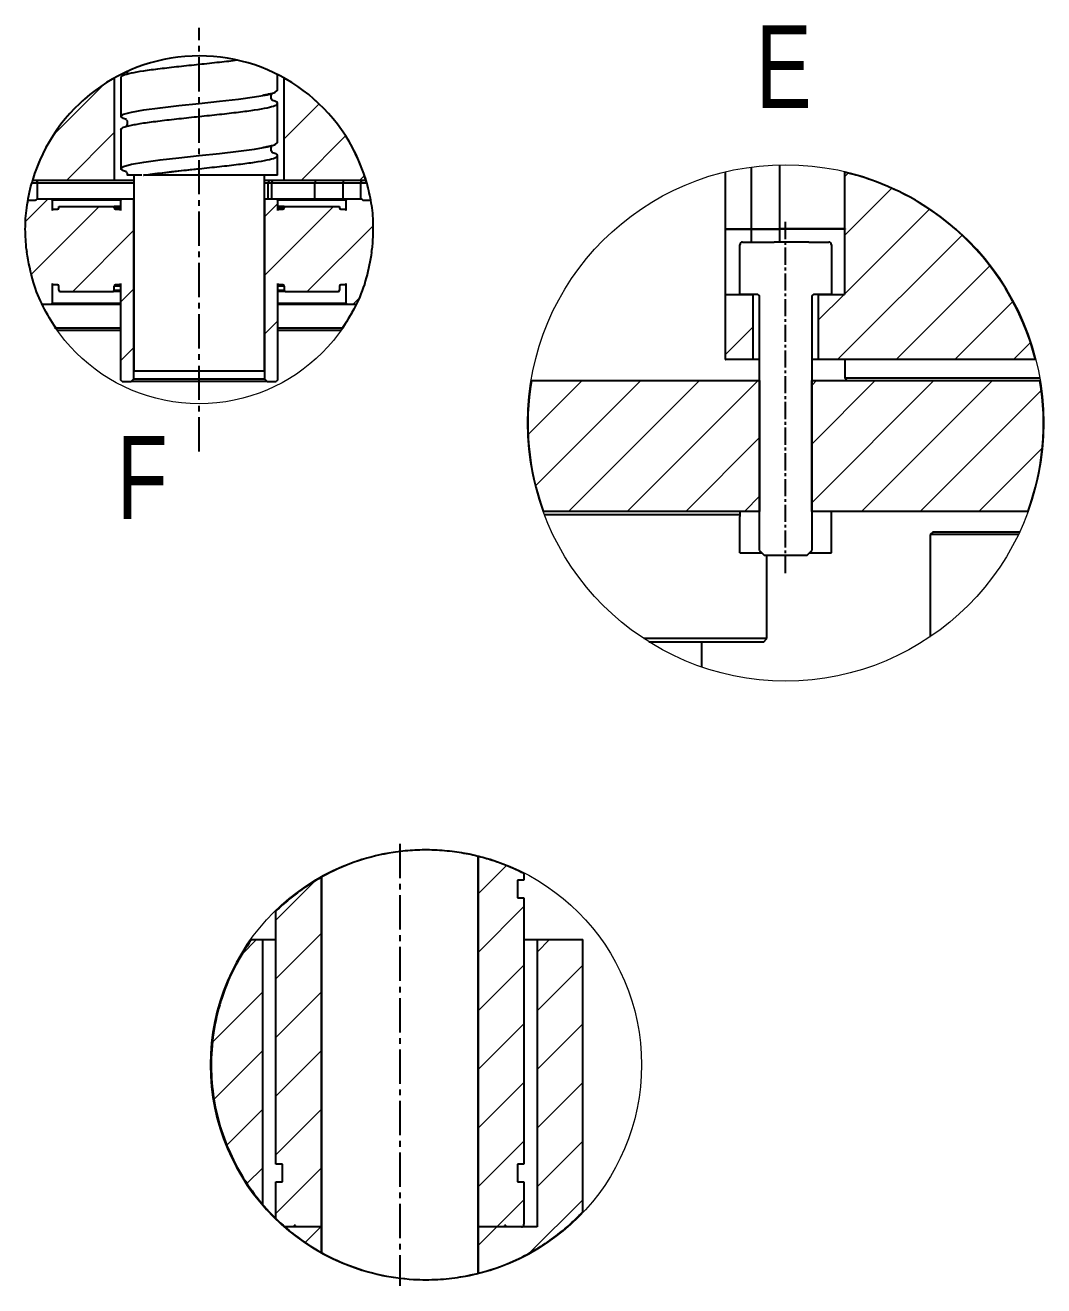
# Model space of a CAD drawing. Header units: millimetres. Extents: x 55 to 6841, y 61 to 3739.
# Drawn here: x 4330.6 to 4486.6, y 3219.1 to 3412.2 of the extents above; entities that cross this region are included whole.
import ezdxf

# ---------------------------------------------------------------- set-up
doc = ezdxf.new("R2010")
doc.units = ezdxf.units.MM
doc.header["$LTSCALE"] = 0.7
doc.linetypes.add('CENTER2', pattern=[1.125, 0.75, -0.125, 0.125, -0.125])
doc.layers.get('0').update_dxf_attribs({"color": 255})
doc.layers.add('AM_5', color=10, linetype='Continuous', lineweight=25)
doc.styles.add('SLDTEXTSTYLE0', font='TXT', dxfattribs={"width": 0.75})
pattern_1 = [(45, (631.876, 2341.5083), (-4.490128, 4.490128), [])]
pattern_2 = [(45, (768.844, 1910.8615), (-4.490128, 4.490128), [])]
pattern_3 = [(45, (590.617, 1993.238), (-4.490128, 4.490128), [])]

# ---------------------------------------------------------------- blocks, each defined once
blk = doc.blocks.new('*U892')
at = {"layer": 'AM_5', "color": 0, "linetype": 'CENTER2', "ltscale": 5, "transparency": 16777216}
blk.add_line((0, -22.91), (0, 31.21), dxfattribs=at)
blk = doc.blocks.new('*U893')
at = {"layer": 'AM_5', "color": 0, "linetype": 'CENTER2', "ltscale": 10, "transparency": 16777216}
blk.add_line((0, 33.84), (0, -33.84), dxfattribs=at)
blk = doc.blocks.new('*U899')
at = {"layer": 'AM_5', "color": 0, "linetype": 'CENTER2', "ltscale": 10, "transparency": 16777216}
blk.add_line((0, -27.3), (0, 37.56), dxfattribs=at)

msp = doc.modelspace()

# ---------------------------------------------------------------- hatches: boundary and pattern name
at = {"linetype": 'Continuous', "lineweight": 18}
h = msp.add_hatch(dxfattribs=at)
h.set_pattern_fill('ANSI31', scale=2, style=0)
h.set_pattern_definition(pattern_1)
edge = h.paths.add_edge_path(flags=0)
edge.add_line((4344.26, 3388.412), (4344.26, 3404.104))
edge.add_arc((4357.26, 3380.862), 26.63, 119.21991, 163.53021)
edge.add_line((4331.722, 3388.412), (4344.26, 3388.412))
h = msp.add_hatch(dxfattribs=at)
h.set_pattern_fill('ANSI31', scale=2, style=0)
h.set_pattern_definition(pattern_1)
edge = h.paths.add_edge_path(flags=0)
edge.add_arc((4357.26, 3380.862), 26.63, 16.46979, 60.78009)
edge.add_line((4370.26, 3404.104), (4370.26, 3388.412))
edge.add_line((4370.26, 3388.412), (4382.797, 3388.412))
h = msp.add_hatch(dxfattribs=at)
h.set_pattern_fill('ANSI31', scale=2, style=0)
h.set_pattern_definition(pattern_2)
edge = h.paths.add_edge_path(flags=0)
edge.add_line((4456.081, 3389.689), (4456.081, 3380.985))
edge.add_line((4456.081, 3380.985), (4456.182, 3380.985))
edge.add_line((4456.182, 3380.985), (4456.182, 3380.965))
edge.add_line((4456.182, 3380.965), (4456.081, 3380.965))
edge.add_line((4456.081, 3380.965), (4456.081, 3370.965))
edge.add_line((4456.081, 3370.965), (4452.087, 3370.965))
edge.add_line((4452.087, 3370.965), (4452.087, 3360.965))
edge.add_line((4452.087, 3360.965), (4485.364, 3360.965))
edge.add_arc((4447.087, 3351.232), 39.494, 14.26717, 76.8369)
h = msp.add_hatch(dxfattribs=at)
h.set_pattern_fill('ANSI31', scale=2, style=0)
h.set_pattern_definition(pattern_1)
edge = h.paths.add_edge_path(flags=0)
edge.add_line((4334.56, 3369.412), (4334.76, 3369.612))
edge.add_line((4334.76, 3369.612), (4334.76, 3372.612))
edge.add_arc((4334.96, 3372.612), 0.2, 180, 270)
edge.add_line((4334.96, 3372.412), (4335.56, 3372.412))
edge.add_arc((4335.56, 3372.212), 0.2, 0, 90, ccw=False)
edge.add_line((4335.76, 3372.212), (4335.76, 3371.612))
edge.add_arc((4335.96, 3371.612), 0.2, 180, 270)
edge.add_line((4335.96, 3371.412), (4344.06, 3371.412))
edge.add_arc((4344.06, 3371.612), 0.2, 270, 360)
edge.add_line((4344.26, 3371.612), (4344.26, 3372.212))
edge.add_arc((4344.46, 3372.212), 0.2, 90, 180, ccw=False)
edge.add_line((4344.46, 3372.412), (4345.06, 3372.412))
edge.add_arc((4345.06, 3372.612), 0.2, 270, 360)
edge.add_line((4345.26, 3372.612), (4345.26, 3357.812))
edge.add_line((4345.26, 3357.812), (4345.46, 3357.612))
edge.add_line((4345.46, 3357.612), (4346.86, 3357.612))
edge.add_line((4346.86, 3357.612), (4347.26, 3358.012))
edge.add_line((4347.26, 3358.012), (4347.26, 3385.412))
edge.add_line((4347.26, 3385.412), (4347.06, 3385.612))
edge.add_line((4347.06, 3385.612), (4345.46, 3385.612))
edge.add_line((4345.46, 3385.612), (4345.26, 3385.412))
edge.add_line((4345.26, 3385.412), (4345.26, 3383.812))
edge.add_arc((4345.06, 3383.812), 0.2, 360, 450)
edge.add_line((4345.06, 3384.012), (4344.46, 3384.012))
edge.add_arc((4344.46, 3384.212), 0.2, 180, 270, ccw=False)
edge.add_line((4344.26, 3384.212), (4344.26, 3384.412))
edge.add_line((4344.26, 3384.412), (4335.76, 3384.412))
edge.add_line((4335.76, 3384.412), (4335.76, 3384.212))
edge.add_arc((4335.56, 3384.212), 0.2, 270, 360, ccw=False)
edge.add_line((4335.56, 3384.012), (4334.96, 3384.012))
edge.add_arc((4334.96, 3383.812), 0.2, 90, 180)
edge.add_line((4334.76, 3383.812), (4334.76, 3385.412))
edge.add_line((4334.76, 3385.412), (4334.56, 3385.612))
edge.add_line((4334.56, 3385.612), (4332.46, 3385.612))
edge.add_line((4332.46, 3385.612), (4332.318, 3385.471))
edge.add_arc((4332.177, 3385.612), 0.2, 270, 315, ccw=False)
edge.add_line((4332.177, 3385.412), (4331.021, 3385.412))
edge.add_arc((4357.26, 3380.862), 26.63, 170.16237, 205.46497)
edge.add_line((4333.216, 3369.412), (4334.56, 3369.412))
h = msp.add_hatch(dxfattribs=at)
h.set_pattern_fill('ANSI31', scale=2, style=0)
h.set_pattern_definition(pattern_1)
edge = h.paths.add_edge_path(flags=0)
edge.add_arc((4357.26, 3380.862), 26.63, 334.53503, 369.83763)
edge.add_line((4383.498, 3385.412), (4382.342, 3385.412))
edge.add_arc((4382.342, 3385.612), 0.2, 225, 270, ccw=False)
edge.add_line((4382.201, 3385.471), (4382.06, 3385.612))
edge.add_line((4382.06, 3385.612), (4379.96, 3385.612))
edge.add_line((4379.96, 3385.612), (4379.76, 3385.412))
edge.add_line((4379.76, 3385.412), (4379.76, 3383.812))
edge.add_arc((4379.56, 3383.812), 0.2, 0, 90)
edge.add_line((4379.56, 3384.012), (4378.96, 3384.012))
edge.add_arc((4378.96, 3384.212), 0.2, 180, 270, ccw=False)
edge.add_line((4378.76, 3384.212), (4378.76, 3384.412))
edge.add_line((4378.76, 3384.412), (4370.26, 3384.412))
edge.add_line((4370.26, 3384.412), (4370.26, 3384.212))
edge.add_arc((4370.06, 3384.212), 0.2, 270, 360, ccw=False)
edge.add_line((4370.06, 3384.012), (4369.46, 3384.012))
edge.add_arc((4369.46, 3383.812), 0.2, 90, 180)
edge.add_line((4369.26, 3383.812), (4369.26, 3385.412))
edge.add_line((4369.26, 3385.412), (4369.06, 3385.612))
edge.add_line((4369.06, 3385.612), (4367.46, 3385.612))
edge.add_line((4367.46, 3385.612), (4367.26, 3385.412))
edge.add_line((4367.26, 3385.412), (4367.26, 3358.012))
edge.add_line((4367.26, 3358.012), (4367.66, 3357.612))
edge.add_line((4367.66, 3357.612), (4369.06, 3357.612))
edge.add_line((4369.06, 3357.612), (4369.26, 3357.812))
edge.add_line((4369.26, 3357.812), (4369.26, 3372.612))
edge.add_arc((4369.46, 3372.612), 0.2, 180, 270)
edge.add_line((4369.46, 3372.412), (4370.06, 3372.412))
edge.add_arc((4370.06, 3372.212), 0.2, 0, 90, ccw=False)
edge.add_line((4370.26, 3372.212), (4370.26, 3371.612))
edge.add_arc((4370.46, 3371.612), 0.2, 180, 270)
edge.add_line((4370.46, 3371.412), (4378.56, 3371.412))
edge.add_arc((4378.56, 3371.612), 0.2, 270, 360)
edge.add_line((4378.76, 3371.612), (4378.76, 3372.212))
edge.add_arc((4378.96, 3372.212), 0.2, 90, 180, ccw=False)
edge.add_line((4378.96, 3372.412), (4379.56, 3372.412))
edge.add_arc((4379.56, 3372.612), 0.2, 270, 360)
edge.add_line((4379.76, 3372.612), (4379.76, 3369.612))
edge.add_line((4379.76, 3369.612), (4379.96, 3369.412))
edge.add_line((4379.96, 3369.412), (4381.303, 3369.412))
h = msp.add_hatch(dxfattribs=at)
h.set_pattern_fill('ANSI31', scale=2, style=0)
h.set_pattern_definition(pattern_2)
h.paths.add_polyline_path([(4437.855, 3360.965), (4442.087, 3360.965), (4442.087, 3370.965), (4437.855, 3370.965)], flags=0)
h = msp.add_hatch(dxfattribs=at)
h.set_pattern_fill('ANSI31', scale=2, style=0)
h.set_pattern_definition(pattern_2)
edge = h.paths.add_edge_path(flags=0)
edge.add_line((4409.96, 3337.765), (4443.087, 3337.765))
edge.add_line((4443.087, 3337.765), (4443.087, 3357.765))
edge.add_line((4443.087, 3357.765), (4408.137, 3357.765))
edge.add_arc((4447.087, 3351.232), 39.494, 170.47839, 199.93667)
h = msp.add_hatch(dxfattribs=at)
h.set_pattern_fill('ANSI31', scale=2, style=0)
h.set_pattern_definition(pattern_2)
edge = h.paths.add_edge_path(flags=0)
edge.add_line((4451.087, 3337.765), (4484.215, 3337.765))
edge.add_arc((4447.087, 3351.232), 39.494, 340.06333, 369.52161)
edge.add_line((4486.038, 3357.765), (4451.087, 3357.765))
edge.add_line((4451.087, 3357.765), (4451.087, 3337.765))
h = msp.add_hatch(dxfattribs=at)
h.set_pattern_fill('ANSI31', scale=2, style=0)
h.set_pattern_definition(pattern_3)
edge = h.paths.add_edge_path(flags=0)
edge.add_arc((4392.001, 3252.963), 32.909, 62.88365, 75.93085)
edge.add_line((4400.001, 3284.885), (4400.001, 3228.142))
edge.add_line((4400.001, 3228.142), (4404.001, 3228.142))
edge.add_line((4404.001, 3228.142), (4404.001, 3228.342))
edge.add_line((4404.001, 3228.342), (4404.201, 3228.342))
edge.add_line((4404.201, 3228.342), (4404.201, 3228.142))
edge.add_line((4404.201, 3228.142), (4406.601, 3228.142))
edge.add_arc((4406.601, 3228.542), 0.4, 270, 360)
edge.add_line((4407.001, 3228.542), (4407.001, 3235.042))
edge.add_line((4407.001, 3235.042), (4406.001, 3235.042))
edge.add_line((4406.001, 3235.042), (4406.001, 3237.742))
edge.add_line((4406.001, 3237.742), (4407.001, 3237.742))
edge.add_line((4407.001, 3237.742), (4407.001, 3278.542))
edge.add_line((4407.001, 3278.542), (4406.001, 3278.542))
edge.add_line((4406.001, 3278.542), (4406.001, 3281.242))
edge.add_line((4406.001, 3281.242), (4407.001, 3281.242))
edge.add_line((4407.001, 3281.242), (4407.001, 3282.255))
h = msp.add_hatch(dxfattribs=at)
h.set_pattern_fill('ANSI31', scale=2, style=0)
h.set_pattern_definition(pattern_3)
edge = h.paths.add_edge_path(flags=0)
edge.add_arc((4392.001, 3252.963), 32.909, 225.66186, 228.95777)
edge.add_line((4370.392, 3228.142), (4371.801, 3228.142))
edge.add_line((4371.801, 3228.142), (4371.801, 3228.342))
edge.add_line((4371.801, 3228.342), (4372.001, 3228.342))
edge.add_line((4372.001, 3228.342), (4372.001, 3228.142))
edge.add_line((4372.001, 3228.142), (4376.001, 3228.142))
edge.add_line((4376.001, 3228.142), (4376.001, 3281.721))
edge.add_arc((4392.001, 3252.963), 32.909, 119.09017, 134.33814)
edge.add_line((4369.001, 3276.5), (4369.001, 3237.742))
edge.add_line((4369.001, 3237.742), (4370.001, 3237.742))
edge.add_line((4370.001, 3237.742), (4370.001, 3235.042))
edge.add_line((4370.001, 3235.042), (4369.001, 3235.042))
edge.add_line((4369.001, 3235.042), (4369.001, 3229.425))
h = msp.add_hatch(dxfattribs=at)
h.set_pattern_fill('ANSI31', scale=2, style=0)
h.set_pattern_definition(pattern_3)
edge = h.paths.add_edge_path(flags=0)
edge.add_line((4367.001, 3231.561), (4367.001, 3272.142))
edge.add_line((4367.001, 3272.142), (4365.258, 3272.142))
edge.add_arc((4392.001, 3252.963), 32.909, 144.35339, 220.56535)
h = msp.add_hatch(dxfattribs=at)
h.set_pattern_fill('ANSI31', scale=2, style=0)
h.set_pattern_definition(pattern_3)
edge = h.paths.add_edge_path(flags=0)
edge.add_line((4416.001, 3230.445), (4416.001, 3272.142))
edge.add_line((4416.001, 3272.142), (4409.001, 3272.142))
edge.add_line((4409.001, 3272.142), (4409.001, 3228.142))
edge.add_line((4409.001, 3228.142), (4400.001, 3228.142))
edge.add_line((4400.001, 3228.142), (4400.001, 3221.04))
edge.add_arc((4392.001, 3252.963), 32.909, 284.06915, 316.82591)
h = msp.add_hatch(dxfattribs=at)
h.set_pattern_fill('ANSI31', scale=2, style=0)
h.set_pattern_definition(pattern_3)
edge = h.paths.add_edge_path(flags=0)
edge.add_line((4376.001, 3228.142), (4370.392, 3228.142))
edge.add_arc((4392.001, 3252.963), 32.909, 228.95777, 240.90983)
edge.add_line((4376.001, 3224.205), (4376.001, 3228.142))

# ---------------------------------------------------------------- linework, layer by layer
at = {"color": 7, "linetype": 'Continuous', "lineweight": 25}
for p, q in [((4344.26, 3404.104), (4344.26, 3388.412)), ((4345.26, 3404.212), (4345.26, 3398.212)), ((4347.08, 3404.916), (4347.49, 3404.997)), ((4369.26, 3402.212), (4369.26, 3404.657)), ((4370.26, 3388.412), (4370.26, 3404.104)), ((4369.26, 3394.212), (4369.26, 3400.212)), ((4345.26, 3396.212), (4345.26, 3390.212)), ((4347.08, 3396.916), (4347.49, 3396.997)), ((4369.26, 3389.212), (4369.26, 3392.212)), ((4441.827, 3390.468), (4441.827, 3380.985)), ((4446.127, 3390.807), (4446.127, 3380.985)), ((4331.702, 3388.412), (4331.722, 3388.412)), ((4344.26, 3388.412), (4331.722, 3388.412)), ((4347.26, 3388.412), (4344.26, 3388.412)), ((4347.26, 3389.212), (4347.26, 3359.212)), ((4369.26, 3389.212), (4348.774, 3389.212)), ((4369.26, 3389.212), (4367.26, 3389.212)), ((4367.26, 3359.212), (4367.26, 3389.212)), ((4370.26, 3388.412), (4367.26, 3388.412)), ((4382.797, 3388.412), (4370.26, 3388.412)), ((4382.797, 3388.412), (4382.817, 3388.412)), ((4437.827, 3389.719), (4437.827, 3380.985)), ((4456.081, 3389.689), (4456.081, 3380.985)), ((4456.127, 3389.772), (4456.127, 3389.678)), ((4460.127, 3388.607), (4460.127, 3388.512)), ((4331.607, 3388.012), (4331.587, 3388.012)), ((4367.827, 3385.612), (4367.827, 3388.012)), ((4368.36, 3388.012), (4367.827, 3388.012)), ((4368.36, 3385.612), (4368.36, 3388.012)), ((4374.995, 3388.012), (4368.36, 3388.012)), ((4374.995, 3385.612), (4374.995, 3388.012)), ((4379.295, 3388.012), (4374.995, 3388.012)), ((4382.002, 3388.012), (4379.295, 3388.012)), ((4379.295, 3385.612), (4379.295, 3388.012)), ((4382.932, 3388.012), (4382.912, 3388.012)), ((4331.021, 3385.412), (4332.177, 3385.412)), ((4332.318, 3385.471), (4332.46, 3385.612)), ((4332.46, 3385.612), (4334.56, 3385.612)), ((4334.56, 3385.612), (4334.76, 3385.412)), ((4334.56, 3385.612), (4345.46, 3385.612)), ((4334.76, 3385.412), (4334.76, 3383.812)), ((4345.26, 3385.412), (4334.76, 3385.412)), ((4335.76, 3384.212), (4335.76, 3384.412)), ((4335.76, 3384.412), (4344.26, 3384.412)), ((4344.26, 3384.212), (4344.26, 3384.412)), ((4345.26, 3384.412), (4344.26, 3384.412)), ((4345.26, 3385.412), (4345.46, 3385.612)), ((4345.26, 3383.812), (4345.26, 3385.412)), ((4345.46, 3385.612), (4347.06, 3385.612)), ((4347.06, 3385.612), (4347.26, 3385.412)), ((4347.06, 3385.612), (4347.26, 3385.612)), ((4347.26, 3358.012), (4347.26, 3385.412)), ((4367.26, 3385.412), (4367.46, 3385.612)), ((4367.26, 3385.612), (4367.46, 3385.612)), ((4367.26, 3385.412), (4367.26, 3358.012)), ((4367.46, 3385.612), (4369.06, 3385.612)), ((4369.06, 3385.612), (4379.96, 3385.612)), ((4369.06, 3385.612), (4369.26, 3385.412)), ((4379.76, 3385.412), (4369.26, 3385.412)), ((4369.26, 3385.412), (4369.26, 3383.812)), ((4370.26, 3384.412), (4369.26, 3384.412)), ((4370.26, 3384.412), (4370.26, 3384.212)), ((4370.26, 3384.412), (4378.76, 3384.412)), ((4378.76, 3384.412), (4378.76, 3384.212)), ((4379.76, 3385.412), (4379.96, 3385.612)), ((4379.76, 3383.812), (4379.76, 3385.412)), ((4379.96, 3385.612), (4382.06, 3385.612)), ((4382.06, 3385.612), (4382.201, 3385.471)), ((4382.342, 3385.412), (4383.498, 3385.412)), ((4334.96, 3384.012), (4335.56, 3384.012)), ((4344.46, 3384.012), (4345.06, 3384.012)), ((4345.06, 3384.012), (4345.26, 3384.012)), ((4369.26, 3384.012), (4369.46, 3384.012)), ((4369.46, 3384.012), (4370.06, 3384.012)), ((4378.96, 3384.012), (4379.56, 3384.012)), ((4437.827, 3380.985), (4441.827, 3380.985)), ((4437.827, 3380.965), (4437.827, 3370.965)), ((4437.827, 3380.965), (4441.827, 3380.965)), ((4437.927, 3380.985), (4437.927, 3380.965)), ((4441.827, 3380.985), (4446.127, 3380.985)), ((4441.827, 3380.985), (4441.827, 3380.965)), ((4441.827, 3380.965), (4446.127, 3380.965)), ((4456.081, 3380.985), (4446.127, 3380.985)), ((4446.127, 3380.985), (4446.127, 3380.965)), ((4456.081, 3380.965), (4446.127, 3380.965)), ((4456.182, 3380.985), (4456.081, 3380.985)), ((4456.081, 3380.965), (4456.081, 3370.965)), ((4456.081, 3380.965), (4456.182, 3380.965)), ((4456.182, 3380.985), (4456.182, 3380.965)), ((4473.06, 3380.985), (4473.181, 3380.985)), ((4473.083, 3380.965), (4473.06, 3380.985)), ((4473.083, 3380.965), (4473.204, 3380.965)), ((4440.487, 3378.965), (4443.541, 3378.965)), ((4443.541, 3378.965), (4445.314, 3378.965)), ((4448.86, 3378.965), (4445.314, 3378.965)), ((4450.633, 3378.965), (4448.86, 3378.965)), ((4450.633, 3378.965), (4453.687, 3378.965)), ((4330.785, 3377.812), (4330.804, 3377.812)), ((4330.854, 3377.412), (4330.835, 3377.412)), ((4383.685, 3377.412), (4383.666, 3377.412)), ((4383.715, 3377.812), (4383.734, 3377.812)), ((4440.087, 3370.965), (4440.087, 3378.565)), ((4454.087, 3378.565), (4454.087, 3370.965)), ((4334.76, 3372.612), (4334.76, 3369.612)), ((4335.56, 3372.412), (4334.96, 3372.412)), ((4335.76, 3371.612), (4335.76, 3372.212)), ((4335.96, 3371.412), (4344.06, 3371.412)), ((4345.26, 3371.412), (4344.06, 3371.412)), ((4344.26, 3371.612), (4344.26, 3372.212)), ((4345.06, 3372.412), (4344.46, 3372.412)), ((4345.26, 3372.412), (4345.06, 3372.412)), ((4345.26, 3357.812), (4345.26, 3372.612)), ((4369.26, 3372.612), (4369.26, 3357.812)), ((4369.46, 3372.412), (4369.26, 3372.412)), ((4370.46, 3371.412), (4369.26, 3371.412)), ((4370.06, 3372.412), (4369.46, 3372.412)), ((4370.26, 3372.212), (4370.26, 3371.612)), ((4370.46, 3371.412), (4378.56, 3371.412)), ((4378.76, 3372.212), (4378.76, 3371.612)), ((4379.56, 3372.412), (4378.96, 3372.412)), ((4379.76, 3369.612), (4379.76, 3372.612)), ((4437.827, 3370.965), (4437.827, 3360.965)), ((4437.827, 3370.965), (4437.855, 3370.965)), ((4437.855, 3360.965), (4437.855, 3370.965)), ((4437.855, 3370.965), (4442.087, 3370.965)), ((4442.687, 3370.965), (4440.087, 3370.965)), ((4442.087, 3360.965), (4442.087, 3370.965)), ((4454.087, 3370.965), (4451.487, 3370.965)), ((4452.087, 3370.965), (4452.087, 3360.965)), ((4452.087, 3370.965), (4456.081, 3370.965)), ((4334.56, 3369.412), (4333.216, 3369.412)), ((4334.76, 3369.612), (4334.56, 3369.412)), ((4345.26, 3369.412), (4334.56, 3369.412)), ((4334.76, 3369.612), (4345.26, 3369.612)), ((4369.26, 3369.612), (4379.76, 3369.612)), ((4379.96, 3369.412), (4369.26, 3369.412)), ((4379.96, 3369.412), (4379.76, 3369.612)), ((4381.303, 3369.412), (4379.96, 3369.412)), ((4443.087, 3331.745), (4443.087, 3370.565)), ((4451.087, 3370.565), (4451.087, 3331.745)), ((4335.267, 3365.812), (4335.29, 3365.812)), ((4335.569, 3365.412), (4335.546, 3365.412)), ((4345.26, 3365.412), (4335.569, 3365.412)), ((4378.95, 3365.412), (4369.26, 3365.412)), ((4378.973, 3365.412), (4378.95, 3365.412)), ((4379.23, 3365.812), (4379.252, 3365.812)), ((4437.827, 3360.965), (4437.855, 3360.965)), ((4442.087, 3360.965), (4437.855, 3360.965)), ((4443.087, 3360.965), (4442.087, 3360.965)), ((4452.087, 3360.965), (4451.087, 3360.965)), ((4485.364, 3360.965), (4452.087, 3360.965)), ((4456.127, 3360.965), (4456.127, 3358.165)), ((4485.364, 3360.965), (4485.419, 3360.965)), ((4345.46, 3357.612), (4345.26, 3357.812)), ((4345.46, 3357.612), (4346.86, 3357.612)), ((4347.26, 3358.012), (4346.86, 3357.612)), ((4367.66, 3357.612), (4346.86, 3357.612)), ((4367.26, 3359.212), (4347.26, 3359.212)), ((4347.26, 3358.012), (4367.26, 3358.012)), ((4367.66, 3357.612), (4367.26, 3358.012)), ((4367.66, 3357.612), (4369.06, 3357.612)), ((4369.26, 3357.812), (4369.06, 3357.612)), ((4408.137, 3357.765), (4408.087, 3357.765)), ((4408.137, 3357.765), (4443.087, 3357.765)), ((4443.087, 3357.765), (4443.087, 3337.765)), ((4451.087, 3337.765), (4451.087, 3357.765)), ((4451.087, 3357.765), (4486.038, 3357.765)), ((4456.127, 3358.165), (4456.527, 3357.765)), ((4456.127, 3358.165), (4486.02, 3358.165)), ((4486.088, 3357.765), (4486.038, 3357.765)), ((4409.96, 3337.765), (4409.935, 3337.765)), ((4409.96, 3337.765), (4443.087, 3337.765)), ((4410.12, 3337.265), (4440.087, 3337.265)), ((4440.087, 3337.765), (4440.087, 3336.965)), ((4440.087, 3337.765), (4443.087, 3337.765)), ((4440.087, 3331.365), (4440.087, 3336.965)), ((4443.087, 3337.765), (4443.087, 3337.714)), ((4451.087, 3337.765), (4484.215, 3337.765)), ((4451.087, 3337.714), (4451.087, 3337.765)), ((4451.087, 3337.765), (4454.087, 3337.765)), ((4454.087, 3336.965), (4454.087, 3337.765)), ((4454.087, 3331.365), (4454.087, 3336.965)), ((4484.24, 3337.765), (4484.215, 3337.765)), ((4469.627, 3334.565), (4469.227, 3334.165)), ((4470.159, 3334.565), (4469.627, 3334.565)), ((4482.914, 3334.565), (4470.159, 3334.565)), ((4469.227, 3334.165), (4469.227, 3318.565)), ((4469.768, 3334.165), (4469.227, 3334.165)), ((4482.725, 3334.165), (4469.768, 3334.165)), ((4440.087, 3331.365), (4443.087, 3331.365)), ((4443.087, 3331.745), (4443.867, 3330.965)), ((4443.311, 3331.522), (4443.087, 3331.365)), ((4443.087, 3331.365), (4443.467, 3331.365)), ((4450.307, 3330.965), (4443.867, 3330.965)), ((4444.227, 3318.265), (4444.227, 3330.965)), ((4450.307, 3330.965), (4451.087, 3331.745)), ((4450.707, 3331.365), (4451.087, 3331.365)), ((4451.087, 3331.365), (4450.864, 3331.522)), ((4451.087, 3331.365), (4454.087, 3331.365)), ((4444.227, 3318.265), (4425.342, 3318.265)), ((4426.121, 3317.765), (4443.727, 3317.765)), ((4434.227, 3313.897), (4434.227, 3317.765)), ((4443.727, 3317.765), (4444.227, 3318.265)), ((4469.282, 3318.565), (4469.227, 3318.565)), ((4400.001, 3284.885), (4400.001, 3228.142)), ((4400.001, 3221.04), (4400.001, 3284.885)), ((4407.001, 3282.255), (4407.001, 3282.371)), ((4407.001, 3282.255), (4407.001, 3281.242)), ((4375.169, 3281.242), (4374.966, 3281.242)), ((4376.001, 3228.142), (4376.001, 3281.721)), ((4376.001, 3281.721), (4376.001, 3224.205)), ((4406.001, 3281.242), (4406.001, 3278.542)), ((4407.001, 3281.242), (4406.001, 3281.242)), ((4371.295, 3278.542), (4371.13, 3278.542)), ((4406.001, 3278.542), (4407.001, 3278.542)), ((4407.001, 3278.542), (4407.001, 3237.742)), ((4369.001, 3276.645), (4369.001, 3276.5)), ((4369.001, 3237.742), (4369.001, 3276.5)), ((4365.13, 3272.142), (4365.258, 3272.142)), ((4365.258, 3272.142), (4367.001, 3272.142)), ((4367.001, 3231.561), (4367.001, 3272.142)), ((4367.001, 3272.142), (4369.001, 3272.142)), ((4407.001, 3272.142), (4409.001, 3272.142)), ((4409.001, 3272.142), (4409.001, 3228.142)), ((4409.001, 3272.142), (4416.001, 3272.142)), ((4416.001, 3230.445), (4416.001, 3272.142)), ((4370.001, 3237.742), (4369.001, 3237.742)), ((4370.001, 3235.042), (4370.001, 3237.742)), ((4406.001, 3237.742), (4406.001, 3235.042)), ((4407.001, 3237.742), (4406.001, 3237.742)), ((4369.001, 3229.425), (4369.001, 3235.042)), ((4369.001, 3235.042), (4370.001, 3235.042)), ((4406.001, 3235.042), (4407.001, 3235.042)), ((4407.001, 3235.042), (4407.001, 3228.542)), ((4376.001, 3228.142), (4370.392, 3228.142)), ((4371.801, 3228.142), (4370.392, 3228.142)), ((4371.801, 3228.142), (4371.801, 3228.342)), ((4372.001, 3228.342), (4371.801, 3228.342)), ((4372.001, 3228.142), (4372.001, 3228.342)), ((4376.001, 3228.142), (4372.001, 3228.142)), ((4376.001, 3224.205), (4376.001, 3228.142)), ((4400.001, 3228.142), (4400.001, 3221.04)), ((4409.001, 3228.142), (4400.001, 3228.142)), ((4404.001, 3228.142), (4400.001, 3228.142)), ((4404.001, 3228.342), (4404.001, 3228.142)), ((4404.201, 3228.342), (4404.001, 3228.342)), ((4404.201, 3228.342), (4404.201, 3228.142)), ((4406.601, 3228.142), (4404.201, 3228.142))]:
    msp.add_line(p, q, dxfattribs=at)
at = {"color": 8, "linetype": 'Continuous', "lineweight": 25}
for p, q in [((4332.517, 3388.012), (4331.715, 3388.012)), ((4332.517, 3385.612), (4332.517, 3388.012)), ((4347.26, 3388.012), (4332.517, 3388.012)), ((4367.827, 3388.012), (4367.26, 3388.012)), ((4382.002, 3385.612), (4382.002, 3388.012)), ((4382.885, 3388.012), (4382.002, 3388.012)), ((4344.26, 3384.212), (4345.26, 3384.212)), ((4369.26, 3384.212), (4370.26, 3384.212)), ((4441.827, 3380.965), (4441.827, 3378.965)), ((4446.127, 3380.965), (4446.127, 3378.965)), ((4345.26, 3372.212), (4344.26, 3372.212)), ((4344.26, 3371.612), (4345.26, 3371.612)), ((4370.26, 3372.212), (4369.26, 3372.212)), ((4369.26, 3371.612), (4370.26, 3371.612)), ((4335.118, 3365.812), (4345.26, 3365.812)), ((4369.26, 3365.812), (4379.38, 3365.812))]:
    msp.add_line(p, q, dxfattribs=at)
at = {"color": 7, "linetype": 'Continuous', "lineweight": 25, "flags": 128}
for points in [[(4346.12, 3397.753), (4345.669, 3397.879), (4345.26, 3398.212), (4345.669, 3398.545), (4346.867, 3398.879), (4348.774, 3399.212), (4351.26, 3399.545), (4354.154, 3399.879), (4357.26, 3400.212), (4360.365, 3400.545), (4363.26, 3400.879), (4365.745, 3401.212), (4367.652, 3401.545), (4368.851, 3401.879), (4369.26, 3402.212), (4369.26, 3402.212)], [(4346.12, 3389.753), (4345.669, 3389.879), (4345.26, 3390.212), (4345.669, 3390.545), (4346.867, 3390.879), (4348.774, 3391.212), (4351.26, 3391.545), (4354.154, 3391.879), (4357.26, 3392.212), (4360.365, 3392.545), (4363.26, 3392.879), (4365.745, 3393.212), (4367.652, 3393.545), (4368.851, 3393.879), (4369.26, 3394.212), (4369.26, 3394.212)]]:
    msp.add_lwpolyline(points, dxfattribs=at)
at = {"color": 7, "linetype": 'Continuous', "lineweight": 18}
for centre, radius in [((4357.26, 3380.862), 26.649), ((4447.087, 3351.283), 39.536), ((4392.001, 3252.963), 33.013)]:
    msp.add_circle(centre, radius, dxfattribs=at)
at = {"color": 7, "linetype": 'Continuous', "lineweight": 25}
for centre, radius, start, end in [((4357.26, 3380.862), 26.63, 16.46979, 163.53021), ((4332.149, 3388.044), 0.37, 355.04245, 83.98546), ((4382.371, 3388.044), 0.37, 96.01454, 184.95755), ((4447.087, 3351.232), 39.494, 48.8815, 70.7207), ((4332.177, 3385.612), 0.2, 270, 315), ((4382.342, 3385.612), 0.2, 225, 270), ((4334.96, 3383.812), 0.2, 90, 180), ((4335.56, 3384.212), 0.2, 270, 360), ((4344.46, 3384.212), 0.2, 180, 270), ((4345.06, 3383.812), 0.2, 0, 90), ((4369.46, 3383.812), 0.2, 90, 180), ((4370.06, 3384.212), 0.2, 270, 0), ((4378.96, 3384.212), 0.2, 180, 270), ((4379.56, 3383.812), 0.2, 0, 90), ((4447.087, 3351.232), 39.494, 14.26717, 48.8374), ((4440.487, 3378.565), 0.4, 90, 180), ((4453.687, 3378.565), 0.4, 0, 90), ((4334.96, 3372.612), 0.2, 180, 270), ((4335.56, 3372.212), 0.2, 0, 90), ((4335.96, 3371.612), 0.2, 180, 270), ((4344.06, 3371.612), 0.2, 270, 0), ((4344.46, 3372.212), 0.2, 90, 180), ((4345.06, 3372.612), 0.2, 270, 0), ((4369.46, 3372.612), 0.2, 180, 270), ((4370.06, 3372.212), 0.2, 0, 90), ((4370.46, 3371.612), 0.2, 180, 270), ((4378.56, 3371.612), 0.2, 270, 0), ((4378.96, 3372.212), 0.2, 90, 180), ((4379.56, 3372.612), 0.2, 270, 0), ((4442.687, 3370.565), 0.4, 0, 90), ((4451.487, 3370.565), 0.4, 90, 180), ((4447.087, 3351.232), 39.494, 170.47839, 199.93667), ((4447.087, 3351.232), 39.494, 340.06333, 9.52161), ((4406.601, 3228.542), 0.4, 270, 0)]:
    msp.add_arc(centre, radius, start, end, dxfattribs=at)
for points, knots in [([(4345.26, 3404.212), (4345.339, 3404.323), (4345.498, 3404.545), (4346.758, 3404.879), (4348.674, 3405.212), (4351.191, 3405.545), (4354.118, 3405.879), (4357.26, 3406.212), (4360.345, 3406.539), (4362.247, 3406.756), (4363.112, 3406.861)], [0, 0, 0, 0, 0.07514663, 0.15029326, 0.2254399, 0.30058653, 0.37573316, 0.45087979, 0.52602642, 0.5971234, 0.5971234, 0.5971234, 0.5971234]), ([(4346.252, 3405.131), (4346.244, 3405.054), (4346.205, 3404.869), (4346.094, 3404.699), (4345.999, 3404.615), (4346.024, 3404.628), (4346.035, 3404.634)], [0.58369464, 0.58369464, 0.58369464, 0.58369464, 0.68777339, 0.83139132, 0.92538843, 1, 1, 1, 1]), ([(4345.26, 3396.212), (4345.339, 3396.323), (4345.498, 3396.545), (4346.758, 3396.879), (4348.674, 3397.212), (4351.191, 3397.545), (4354.118, 3397.879), (4357.26, 3398.212), (4360.401, 3398.545), (4363.328, 3398.879), (4365.843, 3399.212), (4367.769, 3399.545), (4368.993, 3399.879), (4369.363, 3400.212), (4369.171, 3400.468), (4368.613, 3400.614), (4368.482, 3400.648)], [0, 0, 0, 0, 0.07514663, 0.15029326, 0.2254399, 0.30058653, 0.37573316, 0.45087979, 0.52602642, 0.60117306, 0.67631969, 0.75146632, 0.82661295, 0.90175958, 0.97690622, 1, 1, 1, 1]), ([(4368.502, 3400.626), (4368.501, 3400.628), (4368.497, 3400.633), (4368.264, 3400.883), (4368.251, 3401.394), (4368.364, 3401.625), (4368.393, 3401.692), (4368.334, 3401.7), (4368.106, 3401.648), (4367.685, 3401.548), (4367.217, 3401.46), (4366.985, 3401.416)], [0, 0, 0, 0, 0.0520427, 0.1413394, 0.2754178, 0.3421553, 0.4283737, 0.5389072, 0.6747949, 0.8386068, 1, 1, 1, 1]), ([(4346.128, 3397.719), (4346.119, 3397.715), (4346.103, 3397.709), (4346.287, 3397.382), (4346.235, 3396.914), (4346.094, 3396.699), (4345.999, 3396.615), (4346.024, 3396.628), (4346.035, 3396.634)], [0, 0, 0, 0, 0.2741041, 0.4927981, 0.6877734, 0.8313913, 0.9253884, 1, 1, 1, 1]), ([(4348.774, 3389.212), (4349.571, 3389.323), (4351.165, 3389.545), (4354.125, 3389.879), (4357.258, 3390.212), (4360.402, 3390.545), (4363.328, 3390.879), (4365.843, 3391.212), (4367.769, 3391.545), (4368.993, 3391.879), (4369.363, 3392.212), (4369.171, 3392.468), (4368.613, 3392.614), (4368.482, 3392.648)], [0, 0, 0, 0, 0.0970185, 0.1940369, 0.2910554, 0.3880739, 0.4850923, 0.5821108, 0.6791293, 0.7761477, 0.8731662, 0.9701846, 1, 1, 1, 1]), ([(4368.502, 3392.626), (4368.501, 3392.628), (4368.497, 3392.633), (4368.264, 3392.883), (4368.251, 3393.394), (4368.364, 3393.625), (4368.393, 3393.692), (4368.334, 3393.7), (4368.106, 3393.648), (4367.685, 3393.548), (4367.217, 3393.46), (4366.985, 3393.416)], [0, 0, 0, 0, 0.0520427, 0.1413394, 0.2754178, 0.3421553, 0.4283737, 0.5389072, 0.6747949, 0.8386068, 1, 1, 1, 1]), ([(4353.01, 3389.753), (4353.02, 3389.754), (4353.65, 3389.829), (4355.086, 3389.977), (4356.523, 3390.132), (4357.269, 3390.213)], [0, 0, 0, 0, 0.0081509, 0.4853328, 1, 1, 1, 1]), ([(4331.722, 3388.412), (4331.721, 3388.408), (4331.719, 3388.401), (4331.702, 3388.345), (4331.68, 3388.269), (4331.655, 3388.182), (4331.63, 3388.094), (4331.614, 3388.038), (4331.607, 3388.012)], [0, 0, 0, 0, 0.2531255, 0.4614741, 0.6198836, 0.7533303, 0.887051, 1, 1, 1, 1]), ([(4346.128, 3389.719), (4346.115, 3389.715), (4346.091, 3389.708), (4346.275, 3389.452), (4346.244, 3389.251), (4346.238, 3389.211)], [0, 0, 0, 0, 0.5008992, 0.9005417, 1, 1, 1, 1]), ([(4348.487, 3389.212), (4348.443, 3389.212), (4347.957, 3389.212), (4347.098, 3389.212), (4346.456, 3389.212), (4346.201, 3389.212), (4346.265, 3389.212), (4346.268, 3389.212)], [0, 0, 0, 0, 0.0373555, 0.4069177, 0.6932943, 0.988202, 1, 1, 1, 1]), ([(4348.735, 3389.207), (4349.087, 3389.258), (4349.86, 3389.369), (4351.292, 3389.554), (4352.426, 3389.685), (4353.01, 3389.753)], [0, 0, 0, 0, 0.2893418, 0.6345278, 1, 1, 1, 1]), ([(4368.187, 3388.412), (4368.185, 3388.412), (4368.143, 3388.412), (4368.063, 3388.395), (4367.962, 3388.332), (4367.887, 3388.242), (4367.837, 3388.133), (4367.83, 3388.052), (4367.827, 3388.012)], [0, 0, 0, 0, 0.0089859, 0.2414976, 0.4542617, 0.6424534, 0.8210402, 1, 1, 1, 1]), ([(4368.722, 3388.412), (4368.72, 3388.412), (4368.68, 3388.412), (4368.6, 3388.396), (4368.498, 3388.335), (4368.421, 3388.245), (4368.37, 3388.135), (4368.363, 3388.053), (4368.36, 3388.012)], [0, 0, 0, 0, 0.0092555, 0.2292635, 0.4428901, 0.6343902, 0.8170261, 1, 1, 1, 1]), ([(4375.144, 3388.412), (4375.143, 3388.412), (4375.129, 3388.412), (4375.099, 3388.399), (4375.058, 3388.346), (4375.023, 3388.255), (4375, 3388.141), (4374.997, 3388.055), (4374.995, 3388.012)], [0, 0, 0, 0, 0.0108229, 0.1860203, 0.4013477, 0.6044052, 0.802106, 1, 1, 1, 1]), ([(4379.469, 3388.412), (4379.468, 3388.412), (4379.451, 3388.412), (4379.414, 3388.398), (4379.366, 3388.342), (4379.326, 3388.252), (4379.3, 3388.139), (4379.296, 3388.054), (4379.295, 3388.012)], [0, 0, 0, 0, 0.0101122, 0.2010636, 0.4160241, 0.6150882, 0.8074205, 1, 1, 1, 1]), ([(4382.912, 3388.012), (4382.906, 3388.035), (4382.89, 3388.091), (4382.865, 3388.178), (4382.842, 3388.261), (4382.82, 3388.335), (4382.801, 3388.399), (4382.799, 3388.407), (4382.797, 3388.412)], [0, 0, 0, 0, 0.1035302, 0.2433427, 0.373483, 0.5069193, 0.7152813, 1, 1, 1, 1]), ([(4460.127, 3388.512), (4459.668, 3388.667), (4458.747, 3388.977), (4457.513, 3389.33), (4456.612, 3389.563), (4456.181, 3389.665), (4456.142, 3389.674), (4456.127, 3389.678)], [0, 0, 0, 0, 0.226619, 0.453574, 0.6719818, 0.8821667, 1, 1, 1, 1]), ([(4330.804, 3377.812), (4330.721, 3378.857), (4330.552, 3380.981), (4330.777, 3384.462), (4331.312, 3386.752), (4331.607, 3388.012)], [0, 0, 0, 0, 0.3035064, 0.6166942, 1, 1, 1, 1]), ([(4382.912, 3388.012), (4383.154, 3387.015), (4383.642, 3384.995), (4383.98, 3381.535), (4383.809, 3379.133), (4383.715, 3377.812)], [0, 0, 0, 0, 0.30471181, 0.61743762, 1, 1, 1, 1]), ([(4330.804, 3377.812), (4330.808, 3377.78), (4330.816, 3377.715), (4330.827, 3377.618), (4330.839, 3377.524), (4330.85, 3377.44), (4330.853, 3377.413), (4330.854, 3377.412), (4330.854, 3377.412)], [0, 0, 0, 0, 0.1272577, 0.254922, 0.4137625, 0.6346359, 0.9552402, 1, 1, 1, 1]), ([(4335.29, 3365.812), (4334.619, 3366.887), (4333.265, 3369.059), (4331.691, 3372.911), (4331.145, 3375.848), (4330.854, 3377.412)], [0, 0, 0, 0, 0.3140166, 0.6346189, 1, 1, 1, 1]), ([(4383.666, 3377.412), (4383.428, 3376.081), (4382.945, 3373.367), (4381.466, 3369.449), (4380.007, 3367.076), (4379.23, 3365.812)], [0, 0, 0, 0, 0.31021165, 0.6325097, 1, 1, 1, 1]), ([(4383.666, 3377.412), (4383.666, 3377.417), (4383.667, 3377.426), (4383.676, 3377.495), (4383.687, 3377.583), (4383.699, 3377.68), (4383.709, 3377.759), (4383.714, 3377.802), (4383.715, 3377.812)], [0, 0, 0, 0, 0.2890701, 0.5168192, 0.6900719, 0.82567, 0.9619365, 1, 1, 1, 1]), ([(4335.29, 3365.812), (4335.293, 3365.807), (4335.32, 3365.768), (4335.369, 3365.697), (4335.435, 3365.602), (4335.488, 3365.526), (4335.528, 3365.47), (4335.558, 3365.428), (4335.568, 3365.413), (4335.569, 3365.412), (4335.569, 3365.412)], [0, 0, 0, 0, 0.0262987, 0.2222495, 0.3812126, 0.509814, 0.6387441, 0.7622462, 0.9472863, 1, 1, 1, 1]), ([(4378.95, 3365.412), (4378.95, 3365.412), (4378.951, 3365.413), (4378.96, 3365.425), (4378.991, 3365.469), (4379.034, 3365.53), (4379.089, 3365.609), (4379.157, 3365.706), (4379.203, 3365.774), (4379.23, 3365.812)], [0, 0, 0, 0, 0.0374573, 0.2250947, 0.3636087, 0.502917, 0.6265933, 0.7899391, 1, 1, 1, 1]), ([(4407.001, 3282.255), (4406.953, 3282.28), (4406.857, 3282.33), (4406.119, 3282.695), (4404.969, 3283.221), (4403.379, 3283.862), (4401.349, 3284.544), (4398.879, 3285.185), (4396.041, 3285.666), (4393.018, 3285.906), (4389.952, 3285.85), (4386.105, 3285.44), (4381.432, 3284.289), (4377.584, 3282.627), (4375.689, 3281.54), (4375.169, 3281.242)], [0, 0, 0, 0, 0.0674151, 0.1348564, 0.2020293, 0.2692271, 0.3412077, 0.4131695, 0.487039, 0.560858, 0.627503, 0.6941485, 0.8181677, 0.9500675, 1, 1, 1, 1]), ([(4375.169, 3281.242), (4374.399, 3280.756), (4372.831, 3279.766), (4371.813, 3278.955), (4371.295, 3278.542)], [0, 0, 0, 0, 0.4910528, 1, 1, 1, 1]), ([(4371.295, 3278.542), (4370.579, 3277.922), (4369.288, 3276.806), (4369.089, 3276.594), (4369.001, 3276.5)], [0, 0, 0, 0, 0.5546861, 1, 1, 1, 1]), ([(4365.258, 3272.142), (4364.376, 3270.797), (4362.588, 3268.07), (4360.672, 3263.429), (4359.421, 3258.475), (4358.964, 3253.42), (4359.289, 3248.336), (4360.362, 3243.459), (4362.154, 3238.812), (4364.567, 3234.57), (4367.546, 3230.769), (4370.992, 3227.485), (4374.815, 3224.769), (4379.403, 3222.401), (4384.627, 3220.714), (4389.631, 3220.032), (4393.83, 3220.039), (4398.477, 3220.555), (4403.056, 3221.824), (4407.266, 3223.724), (4410.397, 3225.604), (4412.889, 3227.482), (4414.669, 3229.077), (4415.791, 3230.218), (4415.93, 3230.369), (4416.001, 3230.445)], [0, 0, 0, 0, 0.0331104, 0.0671574, 0.1002761, 0.1343875, 0.1669718, 0.2005045, 0.2330573, 0.2665195, 0.2997617, 0.3338587, 0.3693413, 0.4056167, 0.4567482, 0.5093397, 0.5467519, 0.5841756, 0.6609672, 0.7170459, 0.7731349, 0.8308019, 0.8884504, 0.9438665, 1, 1, 1, 1])]:
    msp.add_open_spline(points, degree=3, knots=knots, dxfattribs=at)

# ---------------------------------------------------------------- block references
at = {"layer": 'AM_5', "linetype": 'CENTER2', "ltscale": 10}
for name, p in [('*U899', (4357.26, 3374.212)), ('*U893', (4388.001, 3252.963))]:
    msp.add_blockref(name, p, dxfattribs=at)
at = {"layer": 'AM_5', "linetype": 'CENTER2', "ltscale": 5}
msp.add_blockref('*U892', (4447.087, 3351.155), dxfattribs=at)

# ---------------------------------------------------------------- texts
at = {"color": 7, "linetype": 'Continuous', "lineweight": 18, "char_height": 12.7, "attachment_point": 1, "style": 'SLDTEXTSTYLE0'}
for s, insert in [('E', (4442.543, 3412.185)), ('F', (4344.646, 3349.276))]:
    msp.add_mtext(s, dxfattribs=dict(at, insert=insert))

doc.saveas('drawing.dxf')
